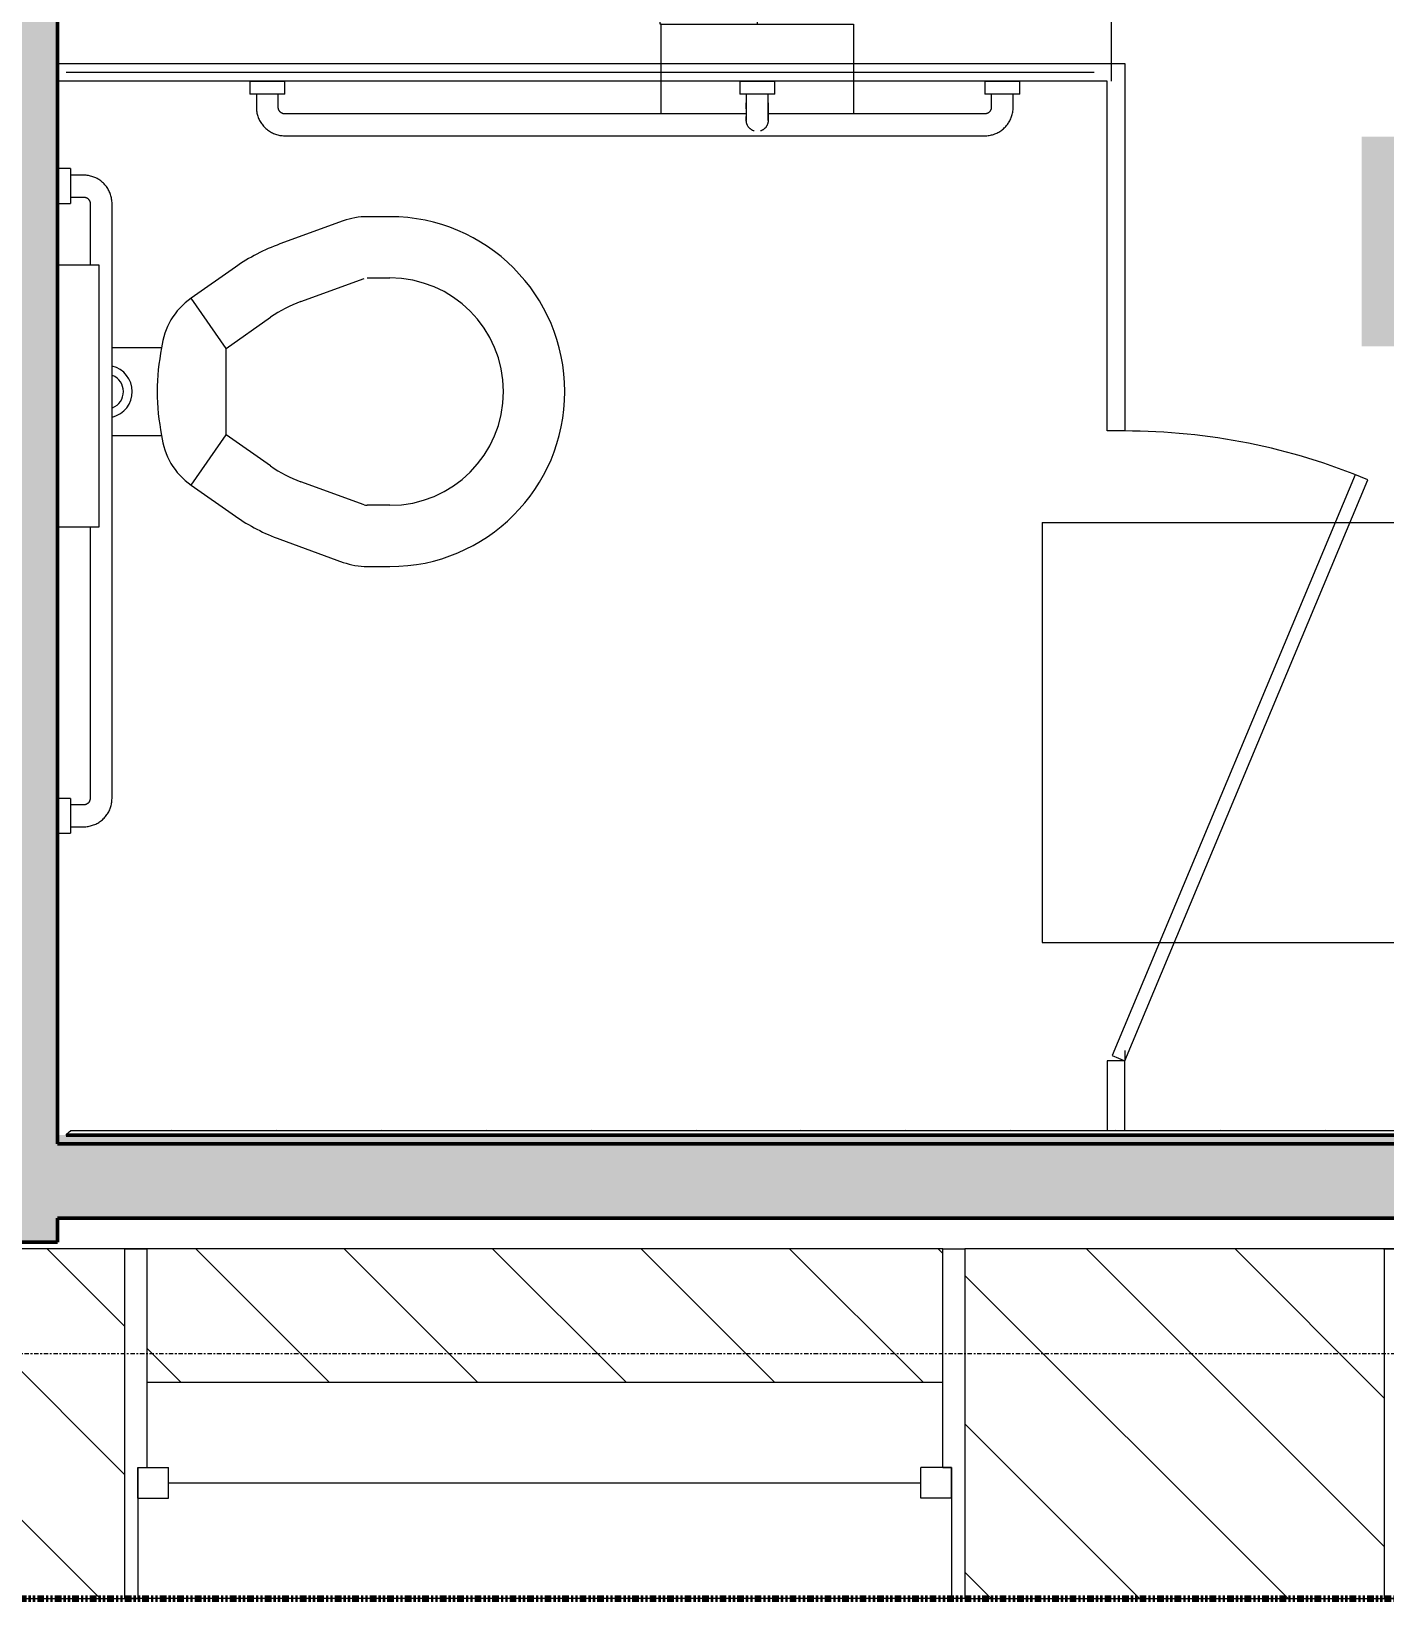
# Model space of a CAD drawing. Header units: inches. Extents: x -1106 to 1409, y -1111 to 918.
# Drawn here: x 459.9 to 537.3, y -243.2 to -153.6 of the extents above; entities that cross this region are included whole.
import ezdxf

# ---------------------------------------------------------------- set-up
doc = ezdxf.new("R2010")
doc.units = ezdxf.units.IN
doc.header["$MEASUREMENT"] = 0
for name, pattern in [('Dash', [0.25, 0.125, -0.125]), ('Double Dash 3_8_', [1, 0.375, -0.125, 0.125, -0.125, 0.125, -0.125]), ('Grid Line 1_4_', [0.4375, 0.25, -0.0625, 0.0625, -0.0625])]:
    doc.linetypes.add(name, pattern=pattern)
for name, color, linetype, lineweight in [('A-AREA-IDEN', 2, 'Continuous', 9), ('A-DETL', 90, 'Continuous', 13), ('A-GENM', 13, 'Continuous', 9), ('A-GLAZ', 151, 'Continuous', 13), ('A-WALL', 113, 'Continuous', 13), ('A-WALL-PATT', 111, 'Continuous', 13), ('I-WALL', 2, 'Continuous', 13), ('P-SANR-FIXT', 6, 'Continuous', 9), ('Q-SPCQ', 91, 'Continuous', 13), ('S-GRID', 1, 'Continuous', 9)]:
    doc.layers.add(name, color=color, linetype=linetype, lineweight=lineweight)
doc.styles.add('Arial_B', font='arialbd.ttf', dxfattribs={"height": 12})
pattern_1 = [(135, (0, 0), (-4.24264, -4.24264), [])]

# ---------------------------------------------------------------- blocks, each defined once
blk = doc.blocks.new('FP_18-7TH FLOOR TELECOM UNDERFLOOR ROUTING PLAN')
at = {"layer": 'A-WALL-PATT', "color": 254, "lineweight": 9}
for p, q in [((467.917, -216.446), (467.917, -216.435)), ((473.917, -216.446), (473.917, -216.435)), ((479.917, -216.446), (479.917, -216.435)), ((485.917, -216.446), (485.917, -216.435)), ((491.917, -216.446), (491.917, -216.435)), ((497.917, -216.446), (497.917, -216.435)), ((503.917, -216.446), (503.917, -216.435)), ((509.917, -216.446), (509.917, -216.435)), ((515.917, -216.446), (515.917, -216.435)), ((521.917, -216.446), (521.917, -216.435)), ((527.917, -216.446), (527.917, -216.435)), ((533.917, -216.446), (533.917, -216.435)), ((539.917, -216.446), (539.917, -216.435)), ((545.917, -216.446), (545.917, -216.435)), ((551.917, -216.446), (551.917, -216.435)), ((557.917, -216.446), (557.917, -216.435)), ((563.917, -216.446), (563.917, -216.435)), ((569.917, -216.446), (569.917, -216.435)), ((575.917, -216.446), (575.917, -216.435)), ((581.917, -216.446), (581.917, -216.435)), ((587.917, -216.446), (587.917, -216.435)), ((593.917, -216.446), (593.917, -216.435))]:
    blk.add_line(p, q, dxfattribs=at)
blk = doc.blocks.new('Basic Wall _ Wall Tile - Restroom 3x6  - 1_2_ Higher - ___-2704307-7TH FLOOR TELECOM UNDERFLOOR ROUTING PLAN')
at = {"layer": 'I-WALL', "color": 253}
blk.add_line((598.167, -216.494), (462.167, -216.494), dxfattribs=at)
at = {"layer": 'I-WALL', "color": 253, "flags": 128}
for points in [[(461.917, -216.744), (461.925, -216.736), (461.949, -216.712), (461.987, -216.674), (462.038, -216.623), (462.099, -216.562), (462.167, -216.494)], [(598.167, -216.494), (598.235, -216.562), (598.295, -216.623), (598.346, -216.674), (598.385, -216.712), (598.409, -216.736), (598.417, -216.744)]]:
    blk.add_lwpolyline(points, dxfattribs=at)
at = {"layer": 'I-WALL', "color": 253}
blk.add_blockref('FP_18-7TH FLOOR TELECOM UNDERFLOOR ROUTING PLAN', (0, 0), dxfattribs=at)
blk = doc.blocks.new('Seat_Cover_Dispenser-Bradley_Corp-583 - Seat_Cover_Dispenser-Bradley_Corp-583-V26-7TH FLOOR TELECOM UNDERFLOOR ROUTING PLAN')
at = {"layer": 'Q-SPCQ', "color": 53, "lineweight": 9}
for p, q in [((461.417, -166.994), (463.792, -166.994)), ((463.792, -166.994), (463.792, -181.994)), ((463.792, -181.994), (461.417, -181.994))]:
    blk.add_line(p, q, dxfattribs=at)
blk = doc.blocks.new('Double Hung - 48_ x 88_-2956991-7TH FLOOR TELECOM UNDERFLOOR ROUTING PLAN')
at = {"layer": 'A-GLAZ', "color": 133, "lineweight": 20}
for p, q in [((-22.75, 10), (-24, 10)), ((-22.75, 10), (-22.75, -2.5)), ((22.75, 10), (24, 10)), ((22.75, -2.5), (22.75, 10)), ((-23.25, -2.5), (-21.5, -2.5)), ((-23.25, -4.25), (-23.25, -2.5)), ((-23.25, -2.5), (-22.75, -2.5)), ((-23.25, -2.5), (-23.25, -10)), ((-21.5, -4.25), (-21.5, -2.5)), ((21.5, -4.25), (21.5, -2.5)), ((23.25, -2.5), (21.5, -2.5)), ((22.75, -2.5), (23.25, -2.5)), ((23.25, -4.25), (23.25, -2.5)), ((23.25, -2.5), (23.25, -10)), ((-21.5, -3.375), (21.5, -3.375)), ((-23.25, -4.25), (-21.5, -4.25)), ((23.25, -4.25), (21.5, -4.25)), ((-24, -10), (-23.25, -10)), ((24, -10), (23.25, -10))]:
    blk.add_line(p, q, dxfattribs=at)
blk = doc.blocks.new('Toilet Partition-Generic-Floor Mount - 36_ x 60_ Single-4728220-7TH FLOOR TELECOM UNDERFLOOR ROUTING PLAN')
at = {"layer": 'Q-SPCQ', "lineweight": 9}
for p, q in [((-17.125, -67.25), (-17.125, -8.5)), ((-12, -67.75), (10.3, -54.875)), ((-17.625, -68.25), (-12.125, -68.25)), ((13.875, -68.25), (18.375, -68.25))]:
    blk.add_line(p, q, dxfattribs=at)
at = {"layer": 'Q-SPCQ', "linetype": 'Dash', "lineweight": 9}
blk.add_arc((-12, -67.75), 25.75, 0, 30, dxfattribs=at)
blk = doc.blocks.new('Toilet Partition-ADA - 60_ x 60_ Clear-4728221-7TH FLOOR TELECOM UNDERFLOOR ROUTING PLAN')
at = {"layer": 'Q-SPCQ', "lineweight": 9}
for p, q in [((41.941, 69), (8.728, 82.888)), ((8.44, 82.178), (41.645, 68.293)), ((-15.059, 8), (-15.059, 69)), ((-15.059, 69), (5.941, 69)), ((5.941, 69), (5.941, 68)), ((41.352, 69), (41.941, 69)), ((41.645, 68.293), (41.941, 69)), ((41.941, 69), (41.941, 68)), ((45.941, 69), (41.941, 69)), ((45.941, 69), (45.941, 68)), ((5.941, 68), (-14.059, 68)), ((-14.059, 68), (-14.059, 8)), ((41.941, 68), (45.941, 68)), ((-14.059, 8), (-15.059, 8))]:
    blk.add_line(p, q, dxfattribs=at)
blk.add_arc((41.941, 69), 36, 157.30756, 180, dxfattribs=at)
blk = doc.blocks.new('Grab Bar-Toilet - Standard-V41-7TH FLOOR TELECOM UNDERFLOOR ROUTING PLAN')
at = {"layer": 'Q-SPCQ', "lineweight": 9}
for p, q in [((-43, 0), (-43, -0.75)), ((-41, -0.75), (-43, -0.75)), ((-42.625, -0.75), (-42.625, -1.5)), ((-41.375, -1.5), (-41.375, -0.75)), ((-41, -0.75), (-41, 0)), ((-7, 0), (-7, -0.75)), ((-5, -0.75), (-7, -0.75)), ((-6.625, -0.75), (-6.625, -1.5)), ((-5.375, -1.5), (-5.375, -0.75)), ((-5, -0.75), (-5, 0)), ((-25.5, -1.875), (-41, -1.875)), ((-7, -1.875), (-10.5, -1.875)), ((-41, -3.125), (-7, -3.125)), ((-0.75, -11.375), (-1.5, -11.375)), ((0, -11), (-0.75, -11)), ((-0.75, -13), (-0.75, -11)), ((0, -11), (0, -13)), ((-3.125, -13), (-3.125, -53)), ((-1.875, -39.376), (-1.875, -13)), ((-1.5, -12.625), (-0.75, -12.625)), ((-0.75, -13), (0, -13)), ((-1.875, -53), (-1.875, -40.594)), ((-0.75, -53.375), (-1.5, -53.375)), ((0, -53), (-0.75, -53)), ((-0.75, -55), (-0.75, -53)), ((0, -53), (0, -55)), ((-1.5, -54.625), (-0.75, -54.625)), ((-0.75, -55), (0, -55))]:
    blk.add_line(p, q, dxfattribs=at)
at = {"layer": 'Q-SPCQ', "color": 53, "lineweight": 9}
for p, q in [((-0.75, -39.375), (-1.25, -39.375)), ((0, -39), (-0.75, -39)), ((-0.75, -41), (-0.75, -39)), ((0, -39), (0, -41)), ((-1.25, -40.625), (-0.75, -40.625)), ((-0.75, -41), (0, -41))]:
    blk.add_line(p, q, dxfattribs=at)
at = {"layer": 'Q-SPCQ', "lineweight": 9, "flags": 128}
for points in [[(-42.625, -1.5), (-42.624, -1.565), (-42.62, -1.63), (-42.613, -1.695), (-42.604, -1.759), (-42.593, -1.823), (-42.578, -1.886), (-42.562, -1.949), (-42.543, -2.011), (-42.521, -2.072), (-42.497, -2.133), (-42.47, -2.192), (-42.441, -2.25), (-42.41, -2.307), (-42.377, -2.363), (-42.341, -2.418), (-42.303, -2.47), (-42.264, -2.522), (-42.222, -2.572), (-42.178, -2.619), (-42.132, -2.666), (-42.085, -2.71), (-42.035, -2.752), (-41.984, -2.793), (-41.932, -2.831), (-41.878, -2.867), (-41.823, -2.901), (-41.766, -2.933), (-41.708, -2.963), (-41.649, -2.99), (-41.589, -3.015), (-41.528, -3.037), (-41.466, -3.057), (-41.403, -3.074), (-41.34, -3.089), (-41.276, -3.101), (-41.212, -3.111), (-41.147, -3.118), (-41.083, -3.123), (-41.018, -3.125), (-41, -3.125)], [(-41, -1.875), (-41.015, -1.875), (-41.03, -1.874), (-41.045, -1.872), (-41.06, -1.87), (-41.075, -1.868), (-41.089, -1.864), (-41.104, -1.86), (-41.118, -1.856), (-41.132, -1.851), (-41.146, -1.845), (-41.16, -1.839), (-41.173, -1.833), (-41.186, -1.825), (-41.199, -1.818), (-41.212, -1.81), (-41.224, -1.801), (-41.236, -1.792), (-41.247, -1.782), (-41.258, -1.772), (-41.269, -1.761), (-41.279, -1.75), (-41.289, -1.739), (-41.298, -1.727), (-41.307, -1.715), (-41.316, -1.703), (-41.323, -1.69), (-41.331, -1.677), (-41.338, -1.663), (-41.344, -1.65), (-41.35, -1.636), (-41.355, -1.622), (-41.359, -1.608), (-41.363, -1.593), (-41.367, -1.578), (-41.37, -1.564), (-41.372, -1.549), (-41.373, -1.534), (-41.375, -1.519), (-41.375, -1.504), (-41.375, -1.5)], [(-7, -3.125), (-6.935, -3.124), (-6.87, -3.12), (-6.805, -3.113), (-6.741, -3.104), (-6.677, -3.093), (-6.614, -3.078), (-6.551, -3.062), (-6.489, -3.043), (-6.428, -3.021), (-6.367, -2.997), (-6.308, -2.97), (-6.25, -2.941), (-6.193, -2.91), (-6.137, -2.877), (-6.082, -2.841), (-6.03, -2.803), (-5.978, -2.764), (-5.928, -2.722), (-5.881, -2.678), (-5.834, -2.632), (-5.79, -2.585), (-5.748, -2.535), (-5.707, -2.484), (-5.669, -2.432), (-5.633, -2.378), (-5.599, -2.323), (-5.567, -2.266), (-5.537, -2.208), (-5.51, -2.149), (-5.485, -2.089), (-5.463, -2.028), (-5.443, -1.966), (-5.426, -1.903), (-5.411, -1.84), (-5.399, -1.776), (-5.389, -1.712), (-5.382, -1.647), (-5.377, -1.583), (-5.375, -1.518), (-5.375, -1.5)], [(-6.625, -1.5), (-6.625, -1.515), (-6.626, -1.53), (-6.628, -1.545), (-6.63, -1.56), (-6.632, -1.575), (-6.636, -1.589), (-6.64, -1.604), (-6.644, -1.618), (-6.649, -1.632), (-6.655, -1.646), (-6.661, -1.66), (-6.667, -1.673), (-6.675, -1.686), (-6.682, -1.699), (-6.69, -1.712), (-6.699, -1.724), (-6.708, -1.736), (-6.718, -1.747), (-6.728, -1.758), (-6.739, -1.769), (-6.75, -1.779), (-6.761, -1.789), (-6.773, -1.798), (-6.785, -1.807), (-6.797, -1.816), (-6.81, -1.823), (-6.823, -1.831), (-6.837, -1.838), (-6.85, -1.844), (-6.864, -1.85), (-6.878, -1.855), (-6.892, -1.859), (-6.907, -1.863), (-6.922, -1.867), (-6.936, -1.87), (-6.951, -1.872), (-6.966, -1.873), (-6.981, -1.875), (-6.996, -1.875), (-7, -1.875)], [(-1.5, -11.375), (-1.565, -11.376), (-1.63, -11.38), (-1.695, -11.387), (-1.759, -11.396), (-1.823, -11.407), (-1.886, -11.422), (-1.949, -11.438), (-2.011, -11.457), (-2.072, -11.479), (-2.133, -11.503), (-2.192, -11.53), (-2.25, -11.559), (-2.307, -11.59), (-2.363, -11.623), (-2.418, -11.659), (-2.47, -11.697), (-2.522, -11.736), (-2.572, -11.778), (-2.619, -11.822), (-2.666, -11.868), (-2.71, -11.915), (-2.752, -11.965), (-2.793, -12.016), (-2.831, -12.068), (-2.867, -12.122), (-2.901, -12.177), (-2.933, -12.234), (-2.963, -12.292), (-2.99, -12.351), (-3.015, -12.411), (-3.037, -12.472), (-3.057, -12.534), (-3.074, -12.597), (-3.089, -12.66), (-3.101, -12.724), (-3.111, -12.788), (-3.118, -12.853), (-3.123, -12.917), (-3.125, -12.982), (-3.125, -13)], [(-1.875, -13), (-1.875, -12.985), (-1.874, -12.97), (-1.872, -12.955), (-1.87, -12.94), (-1.868, -12.925), (-1.864, -12.911), (-1.86, -12.896), (-1.856, -12.882), (-1.851, -12.868), (-1.845, -12.854), (-1.839, -12.84), (-1.833, -12.827), (-1.825, -12.814), (-1.818, -12.801), (-1.81, -12.788), (-1.801, -12.776), (-1.792, -12.764), (-1.782, -12.753), (-1.772, -12.742), (-1.761, -12.731), (-1.75, -12.721), (-1.739, -12.711), (-1.727, -12.702), (-1.715, -12.693), (-1.703, -12.684), (-1.69, -12.677), (-1.677, -12.669), (-1.663, -12.662), (-1.65, -12.656), (-1.636, -12.65), (-1.622, -12.645), (-1.608, -12.641), (-1.593, -12.637), (-1.578, -12.633), (-1.564, -12.63), (-1.549, -12.628), (-1.534, -12.627), (-1.519, -12.625), (-1.504, -12.625), (-1.5, -12.625)], [(-3.125, -53), (-3.124, -53.065), (-3.12, -53.13), (-3.113, -53.195), (-3.104, -53.259), (-3.093, -53.323), (-3.078, -53.386), (-3.062, -53.449), (-3.043, -53.511), (-3.021, -53.572), (-2.997, -53.633), (-2.97, -53.692), (-2.941, -53.75), (-2.91, -53.807), (-2.877, -53.863), (-2.841, -53.918), (-2.803, -53.97), (-2.764, -54.022), (-2.722, -54.072), (-2.678, -54.119), (-2.632, -54.166), (-2.585, -54.21), (-2.535, -54.252), (-2.484, -54.293), (-2.432, -54.331), (-2.378, -54.367), (-2.323, -54.401), (-2.266, -54.433), (-2.208, -54.463), (-2.149, -54.49), (-2.089, -54.515), (-2.028, -54.537), (-1.966, -54.557), (-1.903, -54.574), (-1.84, -54.589), (-1.776, -54.601), (-1.712, -54.611), (-1.647, -54.618), (-1.583, -54.623), (-1.518, -54.625), (-1.5, -54.625)], [(-1.5, -53.375), (-1.515, -53.375), (-1.53, -53.374), (-1.545, -53.372), (-1.56, -53.37), (-1.575, -53.368), (-1.589, -53.364), (-1.604, -53.36), (-1.618, -53.356), (-1.632, -53.351), (-1.646, -53.345), (-1.66, -53.339), (-1.673, -53.333), (-1.686, -53.325), (-1.699, -53.318), (-1.712, -53.31), (-1.724, -53.301), (-1.736, -53.292), (-1.747, -53.282), (-1.758, -53.272), (-1.769, -53.261), (-1.779, -53.25), (-1.789, -53.239), (-1.798, -53.227), (-1.807, -53.215), (-1.816, -53.203), (-1.823, -53.19), (-1.831, -53.177), (-1.838, -53.163), (-1.844, -53.15), (-1.85, -53.136), (-1.855, -53.122), (-1.859, -53.108), (-1.863, -53.093), (-1.867, -53.078), (-1.87, -53.064), (-1.872, -53.049), (-1.873, -53.034), (-1.875, -53.019), (-1.875, -53.004), (-1.875, -53)]]:
    blk.add_lwpolyline(points, dxfattribs=at)
at = {"layer": 'Q-SPCQ', "color": 53, "lineweight": 9, "flags": 128}
for points in [[(-2.851, -39.827), (-2.843, -39.803), (-2.835, -39.78), (-2.826, -39.757), (-2.815, -39.734), (-2.804, -39.711), (-2.792, -39.689), (-2.78, -39.668), (-2.766, -39.647), (-2.751, -39.627), (-2.736, -39.607), (-2.72, -39.588), (-2.703, -39.569), (-2.685, -39.552), (-2.667, -39.535), (-2.648, -39.518), (-2.629, -39.503), (-2.608, -39.488), (-2.588, -39.474), (-2.566, -39.461), (-2.545, -39.449), (-2.522, -39.437), (-2.5, -39.427), (-2.476, -39.417), (-2.453, -39.409), (-2.429, -39.401), (-2.405, -39.395), (-2.381, -39.389), (-2.356, -39.384), (-2.332, -39.38), (-2.307, -39.378), (-2.282, -39.376), (-2.257, -39.375), (-2.25, -39.375)], [(-2.25, -39.375), (-2.249, -39.375), (-2.247, -39.375), (-2.243, -39.375), (-2.237, -39.375), (-2.23, -39.375), (-2.221, -39.375), (-2.211, -39.375), (-2.199, -39.375), (-2.186, -39.375), (-2.171, -39.375), (-2.155, -39.375), (-2.137, -39.375), (-2.118, -39.375), (-2.097, -39.375), (-2.075, -39.375), (-2.052, -39.375), (-2.028, -39.375)], [(-1.25, -39.375), (-1.29, -39.375), (-1.33, -39.375), (-1.37, -39.375), (-1.409, -39.375), (-1.449, -39.375), (-1.488, -39.375), (-1.526, -39.375), (-1.565, -39.375), (-1.602, -39.375), (-1.639, -39.375), (-1.676, -39.375), (-1.712, -39.375), (-1.747, -39.375), (-1.781, -39.375), (-1.815, -39.375), (-1.847, -39.375), (-1.879, -39.375), (-1.909, -39.375), (-1.939, -39.375), (-1.967, -39.375), (-1.995, -39.375), (-2.021, -39.375), (-2.046, -39.375), (-2.069, -39.375), (-2.091, -39.375), (-2.112, -39.375), (-2.132, -39.375), (-2.15, -39.375), (-2.167, -39.375), (-2.182, -39.375), (-2.196, -39.375), (-2.208, -39.375), (-2.219, -39.375), (-2.228, -39.375), (-2.235, -39.375), (-2.241, -39.375), (-2.246, -39.375), (-2.249, -39.375), (-2.25, -39.375)], [(-1.575, -39.375), (-1.537, -39.375), (-1.498, -39.375), (-1.459, -39.375), (-1.42, -39.375), (-1.38, -39.375), (-1.341, -39.375), (-1.301, -39.375), (-1.261, -39.375), (-1.25, -39.375)], [(-2.25, -40.625), (-2.275, -40.625), (-2.3, -40.623), (-2.325, -40.621), (-2.35, -40.617), (-2.374, -40.613), (-2.399, -40.607), (-2.423, -40.601), (-2.447, -40.593), (-2.47, -40.585), (-2.493, -40.576), (-2.516, -40.565), (-2.539, -40.554), (-2.561, -40.542), (-2.582, -40.53), (-2.603, -40.516), (-2.623, -40.501), (-2.643, -40.486), (-2.662, -40.47), (-2.681, -40.453), (-2.698, -40.435), (-2.715, -40.417), (-2.732, -40.398), (-2.747, -40.379), (-2.762, -40.358), (-2.776, -40.338), (-2.789, -40.316), (-2.801, -40.295), (-2.813, -40.272), (-2.823, -40.25), (-2.833, -40.226), (-2.841, -40.203), (-2.849, -40.179)], [(-1.25, -40.625), (-1.29, -40.625), (-1.33, -40.625), (-1.37, -40.625), (-1.409, -40.625), (-1.449, -40.625), (-1.488, -40.625), (-1.526, -40.625), (-1.565, -40.625), (-1.602, -40.625), (-1.639, -40.625), (-1.676, -40.625), (-1.712, -40.625), (-1.747, -40.625), (-1.781, -40.625), (-1.815, -40.625), (-1.847, -40.625), (-1.879, -40.625), (-1.909, -40.625), (-1.939, -40.625), (-1.967, -40.625), (-1.995, -40.625), (-2.021, -40.625), (-2.046, -40.625), (-2.069, -40.625), (-2.091, -40.625), (-2.112, -40.625), (-2.132, -40.625), (-2.15, -40.625), (-2.167, -40.625), (-2.182, -40.625), (-2.196, -40.625), (-2.208, -40.625), (-2.219, -40.625), (-2.228, -40.625), (-2.235, -40.625), (-2.241, -40.625), (-2.246, -40.625), (-2.249, -40.625), (-2.25, -40.625)], [(-2.25, -40.625), (-2.249, -40.625), (-2.247, -40.625), (-2.243, -40.625), (-2.237, -40.625), (-2.23, -40.625), (-2.221, -40.625), (-2.211, -40.625), (-2.199, -40.625), (-2.186, -40.625), (-2.171, -40.625), (-2.155, -40.625), (-2.137, -40.625), (-2.118, -40.625), (-2.097, -40.625), (-2.075, -40.625), (-2.052, -40.625), (-2.028, -40.625), (-2.002, -40.625), (-1.975, -40.625), (-1.947, -40.625), (-1.917, -40.625), (-1.887, -40.625), (-1.856, -40.625), (-1.824, -40.625), (-1.79, -40.625), (-1.756, -40.625), (-1.721, -40.625), (-1.686, -40.625), (-1.649, -40.625), (-1.612, -40.625), (-1.575, -40.625), (-1.537, -40.625), (-1.498, -40.625), (-1.459, -40.625), (-1.42, -40.625), (-1.38, -40.625), (-1.341, -40.625), (-1.301, -40.625), (-1.261, -40.625), (-1.25, -40.625)]]:
    blk.add_lwpolyline(points, dxfattribs=at)
blk = doc.blocks.new('Toilet_Tissue_Dispenser-Bradley_Corp-Partition_Mount-5422 - 5422-2880670-7TH FLOOR TELECOM UNDERFLOOR ROUTING PLAN')
at = {"layer": 'A-GENM', "color": 53}
for p, q in [((495.867, -153.244), (495.867, -152.744)), ((495.867, -152.744), (501.403, -152.744)), ((501.403, -152.744), (501.403, -153.244)), ((495.917, -153.244), (495.867, -153.244))]:
    blk.add_line(p, q, dxfattribs=at)
at = {"layer": 'Q-SPCQ', "color": 53, "lineweight": 9}
for p, q in [((495.917, -158.369), (495.917, -153.244)), ((495.917, -153.244), (506.917, -153.244)), ((506.917, -153.244), (506.917, -158.374))]:
    blk.add_line(p, q, dxfattribs=at)
blk = doc.blocks.new('Toilet-Commercial-Wall - 19_ Seat Height-4728216-7TH FLOOR TELECOM UNDERFLOOR ROUTING PLAN')
at = {"layer": 'P-SANR-FIXT', "color": 53}
for p, q in [((5.941, 27), (5.941, 25.705)), ((9.441, 25.705), (9.441, 27)), ((22.441, 27), (22.441, 25.705)), ((25.941, 25.705), (25.941, 27)), ((10.787, 21.92), (9.471, 25.534)), ((22.411, 25.534), (21.095, 21.92)), ((6.182, 24.337), (7.498, 20.723)), ((24.384, 20.723), (25.7, 24.337)), ((13.467, 17.647), (11.691, 20.183)), ((20.191, 20.183), (18.416, 17.647)), ((8.824, 18.176), (10.6, 15.64)), ((21.283, 15.64), (23.058, 18.176)), ((13.467, 17.647), (10.6, 15.64)), ((18.416, 17.647), (13.467, 17.647)), ((21.283, 15.64), (18.416, 17.647)), ((13.441, 13.958), (13.441, 11.117)), ((18.441, 11.125), (18.441, 13.958))]:
    blk.add_line(p, q, dxfattribs=at)
for centre, radius, start, end in [((15.941, 27), 10, 90, 180), ((15.941, 27), 10, 0, 90), ((15.941, 27), 6.5, 90, 180), ((15.941, 27), 6.5, 0, 90), ((9.941, 25.705), 4, 180, 200), ((21.941, 25.705), 0.5, 340, 0), ((21.941, 25.705), 4, 340, 0), ((17.835, 24.485), 7.5, 200, 215), ((14.048, 24.485), 7.5, 325, 340), ((17.835, 24.485), 11, 200, 215), ((14.048, 24.485), 11, 325, 340), ((13.876, 17.934), 4, 215, 263.75488), ((18.006, 17.934), 4, 276.24512, 325), ((15.941, 26.33), 12.623, 258.5767, 281.4233), ((15.941, 10.777), 1.5, 14.21012, 166.13776), ((15.941, 10.781), 0.996, 21.96822, 158.03178)]:
    blk.add_arc(centre, radius, start, end, dxfattribs=at)
blk = doc.blocks.new('18433_1 - AEO NY - CENTRAL_rvt-1-7TH FLOOR TELECOM UNDERFLOOR ROUTING PLAN')
at = {"layer": 'A-WALL-PATT'}
for points in [[(457.915, -222.869), (461.417, -222.869), (461.417, -99.244), (445.417, -99.244), (445.417, -222.869)], [(593.25, -221.494), (603.18, -221.494), (603.18, -217.244), (461.417, -217.244), (461.417, -221.494), (548.138, -221.494)]]:
    blk.add_hatch(color=253, dxfattribs=at).paths.add_polyline_path(points, flags=0)
at = {"layer": 'A-WALL-PATT', "lineweight": 5}
blk.add_hatch(color=9, dxfattribs=at).paths.add_polyline_path([(581.972, -217.244), (598.917, -217.244), (598.917, -216.744), (461.417, -216.744), (461.417, -217.244), (570.694, -217.244)], flags=0)
at = {"layer": 'A-WALL-PATT', "lineweight": 9}
h = blk.add_hatch(dxfattribs=at)
h.set_pattern_fill('FP_1', color=53, style=0, pattern_type=2)
h.set_pattern_definition(pattern_1)
h.paths.add_polyline_path([(633.398, -243.244), (633.398, -223.244), (585.274, -223.244), (585.274, -243.244), (627.18, -243.244)], flags=0)
h.paths.add_polyline_path([(537.274, -243.244), (537.274, -223.244), (513.274, -223.244), (513.274, -243.244)], flags=0)
h.paths.add_polyline_path([(465.274, -243.244), (465.274, -223.244), (441.274, -223.244), (441.274, -243.244), (457.915, -243.244)], flags=0)
h.paths.add_polyline_path([(393.274, -243.244), (393.274, -223.244), (333.274, -223.244), (333.274, -243.244), (367.692, -243.244)], flags=0)
h.paths.add_polyline_path([(277.468, -243.244), (285.274, -243.244), (285.274, -223.244), (261.274, -223.244), (261.274, -243.244)], flags=0)
h.paths.add_polyline_path([(213.274, -243.244), (213.274, -223.244), (189.274, -223.244), (189.274, -243.244)], flags=0)
h.paths.add_polyline_path([(125.273, -243.244), (141.274, -243.244), (141.274, -223.244), (125.273, -223.244)], flags=0)
h = blk.add_hatch(dxfattribs=at)
h.set_pattern_fill('FP_1', color=53, style=0, pattern_type=2)
h.set_pattern_definition(pattern_1)
h.paths.add_polyline_path([(512.024, -230.869), (512.024, -223.244), (466.524, -223.244), (466.524, -230.869), (503.026, -230.869)], flags=0)
at = {"layer": 'A-WALL', "color": 133, "lineweight": 20}
for p, q in [((465.274, -223.244), (441.274, -223.244)), ((465.274, -243.244), (465.274, -223.244)), ((512.024, -223.244), (466.524, -223.244)), ((466.524, -223.244), (466.524, -230.869)), ((512.024, -230.869), (512.024, -223.244)), ((537.274, -223.244), (513.274, -223.244)), ((513.274, -223.244), (513.274, -243.244)), ((537.274, -243.244), (537.274, -223.244)), ((466.524, -230.869), (512.024, -230.869)), ((441.274, -243.244), (465.274, -243.244)), ((513.274, -243.244), (537.274, -243.244))]:
    blk.add_line(p, q, dxfattribs=at)
at = {"layer": 'A-WALL', "color": 53, "lineweight": 9}
for p, q in [((465.274, -223.244), (466.524, -223.244)), ((512.024, -223.244), (513.274, -223.244)), ((537.274, -223.244), (538.524, -223.244)), ((513.274, -243.244), (465.274, -243.244)), ((585.274, -243.244), (537.274, -243.244))]:
    blk.add_line(p, q, dxfattribs=at)
at = {"layer": 'I-WALL', "color": 213, "lineweight": 50}
for p, q in [((461.417, -217.244), (461.417, -119.869)), ((461.417, -216.744), (461.417, -217.244)), ((598.417, -216.744), (461.917, -216.744)), ((598.917, -217.244), (461.417, -217.244)), ((461.417, -217.244), (598.917, -217.244)), ((461.417, -222.869), (461.417, -221.494)), ((461.417, -221.494), (603.18, -221.494)), ((445.417, -222.869), (461.417, -222.869))]:
    blk.add_line(p, q, dxfattribs=at)
at = {"layer": 'S-GRID', "linetype": 'Grid Line 1_4_'}
blk.add_line((965.79, -229.244), (-931.823, -229.244), dxfattribs=at)
at = {"color": 53, "lineweight": 9}
for name, p, rotation in [('Toilet Partition-Generic-Floor Mount - 36_ x 60_ Single-4728220-7TH FLOOR TELECOM UNDERFLOOR ROUTING PLAN', (453.417, -138.869), 89.99999999999991), ('Toilet Partition-ADA - 60_ x 60_ Clear-4728221-7TH FLOOR TELECOM UNDERFLOOR ROUTING PLAN', (453.417, -170.553), 269.9999999999999), ('Grab Bar-Toilet - Standard-V41-7TH FLOOR TELECOM UNDERFLOOR ROUTING PLAN', (461.417, -156.494), 89.99999999999972), ('Toilet-Commercial-Wall - 19_ Seat Height-4728216-7TH FLOOR TELECOM UNDERFLOOR ROUTING PLAN', (453.417, -158.303), 269.9999999999999)]:
    blk.add_blockref(name, p, dxfattribs=dict(at, rotation=rotation))
for name, p in [('Toilet_Tissue_Dispenser-Bradley_Corp-Partition_Mount-5422 - 5422-2880670-7TH FLOOR TELECOM UNDERFLOOR ROUTING PLAN', (0, 0)), ('Seat_Cover_Dispenser-Bradley_Corp-583 - Seat_Cover_Dispenser-Bradley_Corp-583-V26-7TH FLOOR TELECOM UNDERFLOOR ROUTING PLAN', (0, 0)), ('Basic Wall _ Wall Tile - Restroom 3x6  - 1_2_ Higher - ___-2704307-7TH FLOOR TELECOM UNDERFLOOR ROUTING PLAN', (0, 0)), ('Double Hung - 48_ x 88_-2956991-7TH FLOOR TELECOM UNDERFLOOR ROUTING PLAN', (489.274, -233.244)), ('Double Hung - 48_ x 88_-2956991-7TH FLOOR TELECOM UNDERFLOOR ROUTING PLAN', (561.274, -233.244))]:
    blk.add_blockref(name, p, dxfattribs=at)
blk = doc.blocks.new('Room Tag - Room Tag-84095-7TH FLOOR TELECOM UNDERFLOOR ROUTING PLAN')
at = {"layer": 'A-AREA-IDEN'}
for p, q in [((-0.375, -0.0625), (-0.375, -0.3125)), ((-0.375, -0.0625), (0.375, -0.0625)), ((0.375, -0.0625), (0.375, -0.3125)), ((-0.375, -0.3125), (0.375, -0.3125))]:
    blk.add_line(p, q, dxfattribs=at)

msp = doc.modelspace()

# ---------------------------------------------------------------- block references
at = {"lineweight": 5}
msp.add_blockref('18433_1 - AEO NY - CENTRAL_rvt-1-7TH FLOOR TELECOM UNDERFLOOR ROUTING PLAN', (0, 0), dxfattribs=at)

# ---------------------------------------------------------------- next in the draw order: linework, layer by layer
at = {"layer": 'A-DETL', "linetype": 'Double Dash 3_8_', "lineweight": 140}
msp.add_line((125.273, -243.244), (934.112, -243.244), dxfattribs=at)

# ---------------------------------------------------------------- next in the draw order: block references
at = {"layer": 'A-AREA-IDEN', "xscale": 95.99999999999994, "yscale": 95.99999999999994, "zscale": 95.99999999999994}
msp.add_blockref('Room Tag - Room Tag-84095-7TH FLOOR TELECOM UNDERFLOOR ROUTING PLAN', (553.699, -175.735), dxfattribs=at)

# ---------------------------------------------------------------- next in the draw order: texts
at = {"layer": 'A-AREA-IDEN', "insert": (534.831, -159.661), "char_height": 12, "width": 45.45, "attachment_point": 1, "style": 'Arial_B'}
msp.add_mtext('MEN', dxfattribs=at)

doc.saveas('drawing.dxf')
